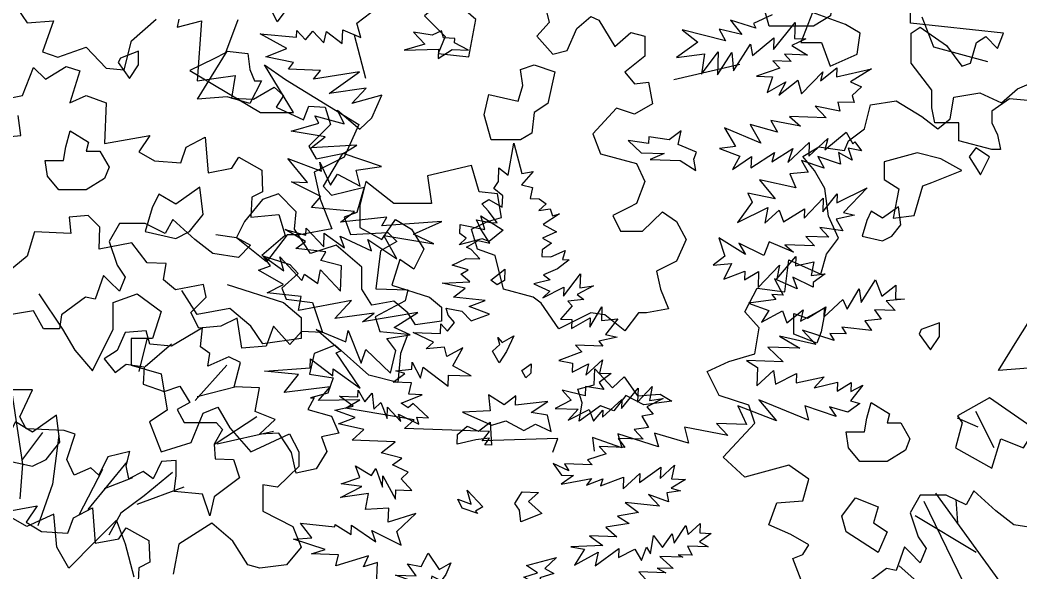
# Model space of a CAD drawing. Header units: inches. Extents: x -11 to 128, y 7 to 56.
# Drawn here: x 33.2 to 33.721, y 22.278 to 22.565 of the extents above; entities that cross this region are included whole.
import ezdxf

# ---------------------------------------------------------------- set-up
doc = ezdxf.new("R2010")
doc.units = ezdxf.units.IN
doc.header["$MEASUREMENT"] = 0
doc.layers.add('CAY', color=94, linetype='Continuous')
doc.layers.add('CAY-3', color=61, linetype='Continuous')
picture_1 = doc.add_image_def('image1.jpg', size_in_pixel=(1680, 1093))

# ---------------------------------------------------------------- blocks, each defined once
blk = doc.blocks.new('A$C76451831')
at = {"layer": 'CAY'}
for p, q in [((1943.9, 1358.2), (1957.5, 1323.4)), ((1957.5, 1323.4), (2020, 1306.3)), ((1732.8, 1302.8), (1656.2, 1285.1)), ((2027.8, 857.9), (2006.6, 900.2)), ((2009.3, 881.7), (1985.5, 892.2)), ((2047.7, 684.5), (1960.2, 805.1)), ((2022.3, 639.8), (1946.8, 795.6)), ((1985.8, 770.9), (1983.8, 797.9)), ((2007, 736.3), (1936.2, 779.1)), ((1958.8, 684.4), (1917.8, 720.8)), ((5169.6, 498), (5185.9, 510.6)), ((5632.6, 492.3), (5603.4, 501.4)), ((5603.4, 501.4), (5616.4, 485.1)), ((5651.7, 507.9), (5630, 497.8)), ((5099.7, 481.8), (5100, 489.5)), ((5100, 489.5), (5110.1, 478.8)), ((5110.1, 478.8), (5118.6, 488.9)), ((5118.6, 488.9), (5131.2, 475.3)), ((5131.2, 475.3), (5134.4, 488.3)), ((5134.4, 488.3), (5152.5, 474.6)), ((5152.5, 474.6), (5153.1, 490.4)), ((5153.1, 490.4), (5174, 481.5)), ((5174, 481.5), (5169.6, 498)), ((5597.6, 477.6), (5547.3, 490.2)), ((5547.3, 490.2), (5565.4, 476)), ((5589.9, 491), (5597.6, 477.6)), ((5616.4, 485.1), (5589.9, 491)), ((5630, 497.8), (5632.6, 492.3)), ((5653, 467.5), (5678.1, 498.8)), ((5678.1, 498.8), (5677.5, 480.3)), ((5057.3, 485.6), (5099.7, 481.8)), ((5088.4, 468.6), (5057.3, 485.6)), ((5565.4, 476), (5540.7, 458.3)), ((5628.7, 460.7), (5653.5, 481.1)), ((5653.5, 481.1), (5653, 467.5)), ((5690.6, 479.8), (5674.5, 472.2)), ((5677.5, 480.3), (5690.6, 479.8)), ((5064.1, 459.1), (5088.4, 468.6)), ((5569.5, 438.7), (5589, 464.8)), ((5589, 464.8), (5588.1, 438)), ((5606.8, 442.8), (5626.5, 473.9)), ((5626.5, 473.9), (5628.7, 460.7)), ((5674.5, 472.2), (5692.6, 461.1)), ((5096, 452.5), (5064.1, 459.1)), ((5540.7, 458.3), (5573.1, 462.6)), ((5573.1, 462.6), (5569.5, 438.7)), ((5588.1, 438), (5604.8, 464.2)), ((5604.8, 464.2), (5606.8, 442.8)), ((5652.5, 454.4), (5660.4, 445.9)), ((5673.8, 453.6), (5652.5, 454.4)), ((5665.9, 462.1), (5673.8, 453.6)), ((5692.6, 461.1), (5665.9, 462.1)), ((5062.5, 449.6), (5086.7, 432.5)), ((5090.3, 444.6), (5096, 452.5)), ((5127.4, 443.3), (5090.3, 444.6)), ((5119.3, 433.1), (5127.4, 443.3)), ((5172.7, 441.7), (5119.3, 433.1)), ((5137.3, 416.6), (5172.7, 441.7)), ((5660.4, 445.9), (5633.3, 436.5)), ((5685.6, 416.1), (5710.5, 441.5)), ((5707.5, 431.2), (5726.6, 446.4)), ((5710.5, 441.5), (5707.5, 431.2)), ((5726.6, 446.4), (5726.2, 435.9)), ((5726.2, 435.9), (5766.8, 445)), ((5766.8, 445), (5742.3, 429.9)), ((5633.3, 436.5), (5651.9, 435.8)), ((5651.9, 435.8), (5645.8, 417.4)), ((5645.8, 417.4), (5667.5, 429.8)), ((5659.3, 414.3), (5681.2, 432.1)), ((5667.5, 429.8), (5659.3, 414.3)), ((5681.2, 432.1), (5685.6, 416.1)), ((5742.3, 429.9), (5755.2, 424.1)), ((5180.2, 422.8), (5137.3, 416.6)), ((5163.7, 404.8), (5180.2, 422.8)), ((5755.2, 424.1), (5744.5, 414)), ((5198.4, 414.5), (5163.7, 404.8)), ((5187.1, 388.1), (5198.4, 414.5)), ((5746.9, 405.8), (5727.9, 406.4)), ((5727.9, 406.4), (5730.2, 395.9)), ((5744.5, 414), (5746.9, 405.8)), ((5154.7, 381.1), (5147.1, 397.2)), ((5147.1, 397.2), (5173, 375)), ((5701.4, 401.9), (5714.1, 388.3)), ((5730.2, 395.9), (5701.4, 401.9)), ((5120.6, 390.5), (5154.7, 381.1)), ((5125.3, 382.1), (5120.6, 390.5)), ((5173, 375), (5187.1, 388.1)), ((5650.1, 385.1), (5657.8, 371.7)), ((5684.3, 378.5), (5650.1, 385.1)), ((5714.1, 388.3), (5671.6, 389.8)), ((5671.6, 389.8), (5684.3, 378.5)), ((5093.2, 372.8), (5125.3, 382.1)), ((5132.9, 366), (5093.2, 372.8)), ((5171.9, 380.3), (5154.8, 342.6)), ((5596.3, 376.6), (5609.2, 354.8)), ((5638.3, 358.8), (5596.3, 376.6)), ((5625.9, 380.5), (5638.3, 358.8)), ((5657.8, 371.7), (5625.9, 380.5)), ((5712.8, 351.2), (5737.6, 371.6)), ((5737.6, 371.6), (5745.2, 357.8)), ((5116.6, 353.4), (5132.9, 366)), ((5694, 343.7), (5716, 364.2)), ((5716, 364.2), (5712.8, 351.2)), ((5745.2, 357.8), (5747.6, 360.4)), ((5747.6, 360.4), (5755.4, 349.7)), ((5169.7, 356.6), (5116.6, 353.4)), ((5153.5, 346.7), (5169.7, 356.6)), ((5609.2, 354.8), (5590.5, 352.7)), ((5590.5, 352.7), (5614.2, 343.7)), ((5651.2, 337), (5675.7, 352.5)), ((5669.7, 336.4), (5694.5, 359.5)), ((5675.7, 352.5), (5669.7, 336.4)), ((5694.5, 359.5), (5694, 343.7)), ((5755.4, 349.7), (5739.6, 353)), ((5739.6, 353), (5744.6, 339.2)), ((5112.4, 313.2), (5089.4, 340.8)), ((5089.4, 340.8), (5128.7, 326.2)), ((5154.8, 342.6), (5120.1, 324.9)), ((5126.4, 336.8), (5139.1, 310)), ((5128.7, 326.2), (5126.4, 336.8)), ((5198.3, 331.5), (5153.5, 346.7)), ((5614.2, 343.7), (5605.5, 328.2)), ((5605.5, 328.2), (5627.4, 343.3)), ((5626.9, 330.2), (5654.2, 347.8)), ((5627.4, 343.3), (5626.9, 330.2)), ((5654.2, 347.8), (5651.2, 337)), ((5712.1, 329.9), (5685.6, 338.5)), ((5685.6, 338.5), (5693.3, 325.1)), ((5730.8, 334.2), (5704.4, 343.3)), ((5704.4, 343.3), (5712.1, 329.9)), ((5744.6, 339.2), (5728.6, 347.9)), ((5728.6, 347.9), (5730.8, 334.2)), ((5168.7, 327.6), (5198.3, 331.5)), ((5173.5, 308.8), (5168.7, 327.6)), ((5693.3, 325.1), (5672, 323.1)), ((5093.9, 313.9), (5112.4, 313.2)), ((5127.7, 296.8), (5093.9, 313.9)), ((5120.1, 324.9), (5127.1, 293.6)), ((5139.1, 310), (5147.2, 322.9)), ((5147.2, 322.9), (5173.5, 308.8)), ((5636.8, 316.2), (5655.1, 294.3)), ((5679.1, 307), (5636.8, 316.2)), ((5672, 323.1), (5679.1, 307)), ((5726.5, 289.5), (5762, 306.9)), ((5762, 306.9), (5734.3, 278.4)), ((5116.8, 284), (5127.7, 296.8)), ((5127.1, 293.6), (5140.7, 259.4)), ((5628.2, 290.2), (5611.5, 266.8)), ((5623.2, 300.8), (5628.2, 290.2)), ((5655.1, 294.3), (5623.2, 300.8)), ((5688.7, 271.8), (5710.9, 295)), ((5710.3, 279.2), (5726.9, 299.9)), ((5710.9, 295), (5710.3, 279.2)), ((5726.9, 299.9), (5726.5, 289.5)), ((5167, 279.6), (5116.8, 284)), ((5150.7, 267), (5167, 279.6)), ((5611.5, 266.8), (5646.6, 284.1)), ((5646.6, 284.1), (5643.2, 265.7)), ((5643.2, 265.7), (5659.6, 281)), ((5659.6, 281), (5664.6, 267.6)), ((5664.6, 267.6), (5689.1, 282.7)), ((5689.1, 282.7), (5688.7, 271.8)), ((5204.4, 272.8), (5150.7, 267)), ((5198.6, 262.6), (5204.4, 272.8)), ((5268.1, 267.9), (5198.6, 262.6)), ((5235.4, 253.2), (5268.1, 267.9)), ((5747.3, 275.2), (5725.9, 270.5)), ((5725.9, 270.5), (5733.6, 257.1)), ((5734.3, 278.4), (5747.3, 275.2)), ((5110, 244.4), (5086.5, 258.4)), ((5086.5, 258.4), (5110.3, 252.1)), ((5140.7, 259.4), (5103, 252.3)), ((5110.3, 252.1), (5110.6, 260.2)), ((5110.6, 260.2), (5131.1, 238.2)), ((5733.6, 257.1), (5706.9, 260.7)), ((5706.9, 260.7), (5717.4, 249.5)), ((5029.8, 248.8), (5005.7, 252.3)), ((5064.6, 221), (5029.8, 248.8)), ((5088.8, 252.3), (5064.6, 221)), ((5103, 252.3), (5088.8, 252.3)), ((5098.9, 236.6), (5110, 244.4)), ((5131.1, 238.2), (5131.7, 254.1)), ((5131.7, 254.1), (5155.1, 237.4)), ((5155.1, 237.4), (5150.1, 250.7)), ((5150.1, 250.7), (5186.7, 233.6)), ((5186.7, 233.6), (5182.2, 246.9)), ((5182.2, 246.9), (5215.8, 224.4)), ((5200.9, 251.6), (5259, 241.9)), ((5215.8, 224.4), (5200.9, 251.6)), ((5259, 241.9), (5235.4, 253.2)), ((5620.7, 229.3), (5589.6, 249)), ((5589.6, 249), (5596.6, 227.4)), ((5647.9, 244.2), (5641.9, 228.5)), ((5676.5, 232.3), (5647.9, 244.2)), ((5717.4, 249.5), (5690.7, 250.4)), ((5690.7, 250.4), (5700.8, 239.6)), ((5133.6, 232.7), (5098.9, 236.6)), ((5127.8, 222.5), (5133.6, 232.7)), ((5641.9, 228.5), (5613, 242.7)), ((5613, 242.7), (5620.7, 229.3)), ((5700.8, 239.6), (5666.4, 240.8)), ((5666.4, 240.8), (5676.5, 232.3)), ((5069.2, 216.4), (5061.4, 227.5)), ((5061.4, 227.5), (5084.8, 210.4)), ((5080, 226.9), (5105.7, 199.2)), ((5084.8, 210.4), (5080, 226.9)), ((5151.6, 216.2), (5127.8, 222.5)), ((5596.6, 227.4), (5583.1, 217)), ((5656.8, 201.3), (5679, 227.2)), ((5679, 227.2), (5678.7, 216.4)), ((5678.7, 216.4), (5700.1, 221.1)), ((5700.1, 221.1), (5696.9, 205.3)), ((5055.4, 211.4), (5069.2, 216.4)), ((5084.3, 194.5), (5055.4, 211.4)), ((5124.2, 195.8), (5127.5, 211.6)), ((5127.5, 211.6), (5150.6, 186.8)), ((5150.6, 186.8), (5151.6, 216.2)), ((5583.1, 217), (5604.4, 219)), ((5604.4, 219), (5595.6, 200.7)), ((5595.6, 200.7), (5620, 210.3)), ((5620, 210.3), (5619.6, 199.9)), ((5619.6, 199.9), (5635.8, 209.7)), ((5635.2, 191.1), (5660.1, 217)), ((5635.8, 209.7), (5635.2, 191.1)), ((5660.1, 217), (5656.8, 201.3)), ((5105.7, 199.2), (5108.7, 206.8)), ((5108.7, 206.8), (5124.2, 195.8)), ((5654.1, 201.4), (5664.3, 182.4)), ((5680.4, 189.6), (5654.1, 201.4)), ((5699.1, 191.6), (5675.5, 203.3)), ((5675.5, 203.3), (5680.4, 189.6)), ((5696.9, 205.3), (5713.2, 207)), ((5713.2, 207), (5699.3, 197.1)), ((5754.7, 173.8), (5771.4, 200)), ((5771.4, 200), (5778.9, 181.1)), ((5065.3, 184.8), (5084.3, 194.5)), ((5699.3, 197.1), (5699.1, 191.6)), ((5738.5, 166.2), (5752.5, 189.8)), ((5752.5, 189.8), (5754.7, 173.8)), ((5778.9, 181.1), (5795.2, 193.7)), ((5795.2, 193.7), (5794.7, 177.9)), ((5105.1, 180.6), (5065.3, 184.8)), ((5101.8, 164.4), (5105.1, 180.6)), ((5163.4, 175.9), (5101.8, 164.4)), ((5144.1, 155.3), (5163.4, 175.9)), ((5656, 177.3), (5624.1, 172.9)), ((5651.2, 182.9), (5656, 177.3)), ((5664.3, 182.4), (5651.2, 182.9)), ((5711.5, 156.8), (5733.5, 177.3)), ((5733.5, 177.3), (5738.5, 166.2)), ((5805.1, 177.5), (5783.7, 175.5)), ((5783.7, 175.5), (5794.2, 164.3)), ((5794.7, 177.9), (5805.1, 177.5)), ((5624.1, 172.9), (5647.8, 164.4)), ((5647.8, 164.4), (5639.2, 151.1)), ((5639.2, 151.1), (5663.7, 163.9)), ((5663.7, 163.9), (5668.6, 150.1)), ((5668.6, 150.1), (5687.7, 165.3)), ((5684.6, 152.2), (5711.8, 167.2)), ((5687.7, 165.3), (5684.6, 152.2)), ((5711.8, 167.2), (5711.5, 156.8)), ((5794.2, 164.3), (5770.2, 165.1)), ((5770.2, 165.1), (5778, 154.4)), ((5189.6, 161.4), (5144.1, 155.3)), ((5240.4, 162.3), (5176.1, 151.4)), ((5176.1, 151.4), (5189.6, 161.4)), ((5213, 144.7), (5240.4, 162.3)), ((5778, 154.4), (5759.3, 152.4)), ((5759.3, 152.4), (5766.7, 141.2)), ((5150.9, 117.8), (5122.3, 142.4)), ((5122.3, 142.4), (5156.7, 128.1)), ((5156.7, 128.1), (5159.4, 141.1)), ((5159.4, 141.1), (5174.4, 103.4)), ((5231.3, 136.3), (5213, 144.7)), ((5723.7, 129.6), (5686.9, 141.7)), ((5686.9, 141.7), (5702.2, 124.9)), ((5766.7, 141.2), (5732.4, 145.1)), ((5732.4, 145.1), (5737.5, 137.3)), ((5204.4, 131.8), (5231.3, 136.3)), ((5214.8, 117.9), (5204.4, 131.8)), ((5702.2, 124.9), (5659.9, 134.5)), ((5659.9, 134.5), (5683.5, 120.6)), ((5737.5, 137.3), (5718.5, 137.9)), ((5718.5, 137.9), (5723.7, 129.6)), ((5145.4, 115.3), (5150.9, 117.8)), ((5174.4, 103.4), (5180, 119.1)), ((5180, 119.1), (5208.5, 91.8)), ((5208.5, 91.8), (5214.8, 117.9)), ((5646.4, 121.9), (5664.3, 104.9)), ((5683.5, 120.6), (5646.4, 121.9)), ((5115.3, 97.8), (5115.7, 108.2)), ((5115.7, 108.2), (5141.7, 88.7)), ((5173.4, 74.4), (5145.4, 115.3)), ((5621.8, 106.4), (5634.7, 98.2)), ((5664.3, 104.9), (5621.8, 106.4)), ((5062.2, 94.2), (5115.3, 97.8)), ((5101.9, 90.1), (5062.2, 94.2)), ((5141.7, 88.7), (5142, 96.8)), ((5142, 96.8), (5173.4, 74.4)), ((5634.7, 98.2), (5633.9, 77)), ((5633.9, 77), (5653.1, 94.9)), ((5653.1, 94.9), (5655.3, 78.9)), ((5085.3, 69.4), (5101.9, 90.1)), ((5655.3, 78.9), (5679.7, 91.2)), ((5679.7, 91.2), (5679.3, 80.4)), ((5679.3, 80.4), (5711.8, 87.4)), ((5711.8, 87.4), (5700.4, 74.6)), ((5700.4, 74.6), (5727.4, 81.4)), ((5727.4, 81.4), (5727.1, 71)), ((5138.6, 75.7), (5085.3, 69.4)), ((5124.9, 59.8), (5138.6, 75.7)), ((5727.1, 71), (5743.3, 80.8)), ((5756.7, 77.6), (5742.5, 59.6)), ((5743.3, 80.8), (5742.9, 70.4)), ((5742.9, 70.4), (5756.7, 77.6)), ((5172.9, 60.9), (5124.9, 59.8)), ((5156.3, 51), (5172.9, 60.9)), ((5693.7, 37.2), (5636.1, 60.6)), ((5636.1, 60.6), (5656.5, 36.3)), ((5742.5, 59.6), (5753.3, 56.5)), ((5236, 37.4), (5156.3, 51)), ((5656.5, 36.3), (5611.8, 53.7)), ((5611.8, 53.7), (5621.9, 32)), ((5726, 41.5), (5689.3, 53.7)), ((5689.3, 53.7), (5693.7, 37.2)), ((5739.3, 46.5), (5718.3, 52.7)), ((5718.3, 52.7), (5726, 41.5)), ((5753.3, 56.5), (5739.3, 46.5)), ((5224.8, 27.3), (5236, 37.4)), ((5323.5, 23.9), (5224.8, 27.3)), ((5314.9, 13.3), (5323.5, 23.9)), ((5600.2, 19.2), (5549.8, 29.1)), ((5549.8, 29.1), (5554.6, 10.4)), ((5621.9, 32), (5587.1, 33.3)), ((5587.1, 33.3), (5600.2, 19.2)), ((5402.9, 15.7), (5314.9, 13.3)), ((5396.9, 0), (5402.9, 15.7)), ((5476.9, 4.9), (5442.9, 17)), ((5442.9, 17), (5445, 1)), ((5472.5, 21.4), (5476.9, 4.9)), ((5519.5, 6.1), (5472.5, 21.4)), ((5515.1, 22.2), (5519.5, 6.1)), ((5554.6, 10.4), (5515.1, 22.2))]:
    blk.add_line(p, q, dxfattribs=at)
for points in [[(1754.8, 1391.1), (1762.7, 1426.7), (1814.2, 1414.8), (1822.1, 1442.6), (1818.1, 1470.3), (1841.9, 1478.2), (1877.5, 1466.3), (1865.7, 1410.9), (1841.9, 1395), (1837.9, 1359.4), (1818.1, 1347.5), (1766.7, 1347.5)], [(1418.3, 1311.9), (1426.2, 1355.4), (1394.5, 1383.2), (1366.8, 1359.4), (1390.6, 1335.6), (1382.7, 1315.8)], [(2022.5, 1195.9), (2006.6, 1206.4), (1998.7, 1195.9), (2011.9, 1174.8)], [(1109.9, 1128.8), (1106, 1160.5), (1078.3, 1140.7), (1058.5, 1152.6), (1050.5, 1136.7), (1042.6, 1109), (1078.3, 1101.1), (1094.1, 1109)], [(1919.5, 1116.7), (1916.9, 1137.8), (1898.4, 1124.6), (1885.2, 1132.5), (1880, 1122), (1874.7, 1103.5), (1898.4, 1098.2), (1909, 1103.5)], [(1443.6, 1052.7), (1459.9, 1065.3), (1459.5, 1052.2), (1451.1, 1047)], [(1795.5, 989.9), (1795.5, 1013.7), (1811.3, 1008.4), (1832.5, 1021.6), (1827.2, 992.6), (1821.9, 979.4)], [(1943.3, 995.2), (1940.7, 989.9), (1953.9, 971.5), (1964.4, 987.3), (1964.4, 1003.1)], [(2054.1, 982), (2067.3, 1003.1), (2091.1, 1000.5), (2093.7, 982), (2099, 968.8), (2106.9, 968.8), (2093.7, 942.4), (2067.3, 950.3), (2033, 947.7)], [(1445.7, 970.1), (1454.1, 978), (1451.7, 985.8), (1456.9, 980.2), (1470.4, 987.9), (1462, 969.6), (1453.4, 956.7)], [(1903.7, 887), (1919.5, 887), (1930.1, 868.5), (1924.8, 855.3), (1903.7, 842.1), (1872, 842.1), (1858.8, 857.9), (1856.2, 876.4), (1877.3, 876.4), (1880, 892.2), (1885.2, 910.7), (1906.4, 897.5)], [(2062.1, 857.9), (2075.3, 879), (2022.5, 916), (1985.5, 894.9), (1990.8, 887), (1982.9, 857.9), (2025.1, 834.2), (2035.7, 868.5)], [(1444.6, 860.9), (1436.9, 861.2), (1442.2, 869.2), (1426.3, 867), (1404.8, 862.3), (1405.2, 873.2), (1416.4, 883.2), (1429.3, 877.3), (1442.8, 887.7)], [(1428.7, 781.7), (1410.3, 787.8), (1405.3, 798.4), (1420.9, 792.4), (1416.1, 808.9), (1434.4, 789.2), (1426.1, 784.5)], [(1476.9, 785.4), (1471.7, 793.3), (1479.9, 806.6), (1498.9, 806), (1487.6, 795.5), (1503, 781.8), (1478.7, 771.8)], [(1856.2, 760.2), (1850.9, 778.7), (1866.8, 799.8), (1893.2, 789.3), (1887.9, 770.8), (1903.7, 760.2), (1893.2, 736.5)], [(1364.6, 698.7), (1332.9, 710.2), (1356.9, 709.4), (1346.9, 723.3), (1362.7, 720.1), (1370.9, 735.6), (1383.8, 716.6), (1397.3, 724.3), (1391.3, 710.9), (1386.1, 703.4), (1375.4, 708.7), (1372.1, 693)], [(1485.1, 721.2), (1519.8, 730.4), (1506.2, 717.8), (1516.9, 712), (1500.4, 707.1), (1508.1, 693.7), (1481.9, 707.7), (1497.9, 712.6)], [(5270.1, 480.9), (5267.7, 489.1), (5257.1, 484.1), (5235.4, 487.5), (5248.5, 473.9), (5224.3, 466.6), (5264.2, 467.9), (5263.8, 457.1), (5280, 467.4), (5299.1, 466.7), (5283, 475.4), (5283.2, 480.4)], [(5560.6, 340.2), (5563.6, 348.2), (5542.6, 357.1), (5545.9, 372.9), (5532, 362.5), (5508.5, 366), (5508.2, 358.3), (5484.4, 361.9), (5499.7, 347.7), (5526.4, 346.8), (5509.9, 339.7), (5544.7, 338.5), (5562.9, 327)], [(5288.9, 254), (5289.3, 264.4), (5318.1, 258.4), (5313.6, 274.5), (5339.3, 257.7), (5323, 244.7), (5315, 247.7), (5288.4, 240.9), (5296.4, 248.3)], [(5431.1, 57.3), (5426.2, 73.3), (5445, 78.1), (5445.6, 96.7), (5466.2, 74.6), (5479.7, 87.3), (5495.3, 65.5), (5521.6, 67.3), (5535, 59.1), (5502.6, 54.8), (5481.7, 65.9), (5467.9, 47.8), (5452.3, 53.8), (5427.7, 36.1)], [(5395.1, 24.1), (5390.7, 42.8), (5371.8, 46.2), (5391.3, 58.7), (5353.5, 54.6), (5353.9, 65.4), (5340.4, 55), (5322.2, 66.5), (5324.3, 47.9), (5292.1, 46.3), (5326.4, 31.5), (5342.5, 36.4), (5363.4, 25.2), (5376.8, 32.4)]]:
    blk.add_lwpolyline(points, close=True, dxfattribs=at)
for points in [[(893.8, 1368.4), (905.4, 1351.5), (936, 1353.6), (923.4, 1317.7), (941.3, 1311.4), (974, 1323), (997.2, 1298.7), (1018.3, 1296.6), (1026.7, 1330.4), (1055.2, 1355.7)], [(1081.6, 1355.7), (1079.5, 1346.2), (1107.9, 1353.6), (1102.7, 1284), (1147, 1290.3), (1142.7, 1263.9), (1168.1, 1262.9), (1192.3, 1276.6), (1202.9, 1267.1), (1194.4, 1253.4), (1226.1, 1238.6), (1232.4, 1254.5), (1251.4, 1253.4), (1257.7, 1233.4), (1232.4, 1208), (1240.8, 1193.3), (1271.4, 1199.6), (1249.3, 1161.6), (1258.8, 1151.1), (1296.7, 1160.6), (1288.3, 1131.1), (1273.5, 1125.8), (1280.9, 1105.7), (1324.2, 1107.9), (1334.7, 1097.3), (1315.7, 1086.8), (1310.4, 1042.5), (1347.4, 1041.4), (1344.2, 1028.7), (1309.4, 1009.8), (1314.7, 992.9), (1347.4, 989.7), (1338.9, 967.6), (1335.8, 933.8), (1302, 942.3), (1263, 977.1), (1238.7, 967.6), (1233.4, 943.3), (1260.9, 939.1), (1254.5, 921.2), (1234.5, 915.9), (1238.7, 915.9), (1231.3, 902.2), (1258.8, 894.8), (1267.2, 874.8), (1247.2, 870.5), (1253.5, 853.7)], [(1805.7, 699.3), (1794.3, 729.2), (1805.7, 733.9), (1812.8, 745.3), (1792, 757.1), (1766.4, 768.5), (1775.5, 794.1), (1805.7, 796.4), (1812.8, 821.6), (1789.6, 837.7), (1738.5, 824), (1713.4, 847.2), (1750.3, 886.5), (1743.2, 907.3), (1708.6, 918.7), (1694.9, 946.6), (1720, 958), (1750.3, 967.1), (1755, 997.4), (1738.5, 1015.9), (1752.7, 1043.4), (1784.9, 1039.1), (1789.6, 1076), (1826.6, 1059.5), (1833.2, 1082.7), (1847.4, 1101.2), (1835.6, 1126.7), (1831.3, 1159), (1819.5, 1179.8), (1805.7, 1196), (1824.2, 1207.4), (1854.1, 1203), (1858.8, 1214.4), (1877.3, 1228.2), (1884.3, 1256.1), (1914.2, 1260.8), (1944.1, 1242.4), (1962.6, 1228.2), (1976.7, 1240), (1981, 1265.2), (2011.3, 1269.9), (2036.5, 1258.5), (2054.9, 1274.6), (2075.8, 1283.7)], [(2080.5, 763.8), (2050.6, 768.5), (2029.8, 784.6), (2004.2, 807.8), (1995.2, 791.7), (1972, 803.1), (1942.1, 803.1), (1930.3, 782.3), (1939.8, 754.7), (1948.8, 741), (1942.1, 724.5), (1930.3, 736.3), (1923.7, 742.9), (1914.2, 715.4), (1902.8, 717.8), (1874.9, 696.9)], [(1311.1, 697.8), (1312.1, 724.6), (1296, 719.7), (1301.9, 732.6), (1263.9, 720.8), (1267.1, 733.8), (1235.4, 734.9), (1251.4, 739.8), (1214.7, 752), (1236, 753.5), (1223, 770.3), (1262.8, 766.2), (1262.9, 768.9), (1281.5, 757.4), (1281.9, 768.2), (1310.2, 748.6), (1305.7, 761.9), (1339.5, 744.9), (1334.6, 760.9), (1356.7, 781.5), (1324.6, 771.7), (1325.2, 788), (1298.4, 786.2), (1301.7, 804.7), (1269.4, 800.4), (1293.9, 813.1), (1270, 816.2), (1291.5, 823.6), (1286.5, 837), (1305.2, 825.9), (1310.4, 833.9), (1317.9, 812.3), (1318.3, 825.4), (1333.2, 798.2), (1333.6, 809), (1352.2, 808.4), (1339.5, 822), (1347.9, 829.8), (1329.6, 838.2), (1340.3, 846), (1316.5, 852.2), (1332.8, 864.8), (1282.6, 866.6), (1296.2, 879.2), (1266.9, 885.7), (1286.2, 893.2), (1262.5, 901.7), (1284, 906.4), (1268.1, 917.8), (1289.3, 917.1), (1289.6, 924.8), (1297.3, 911.4), (1305.8, 921.5), (1307.9, 902.9), (1315.9, 910.7), (1323.4, 891.9), (1323.8, 905), (1339.1, 888.6), (1336.7, 896.9), (1360.3, 885.2), (1357.8, 893.4), (1371.4, 892.9), (1353.4, 909.4), (1347.8, 904.2), (1339.8, 909.9), (1364.2, 919.5), (1348.4, 920), (1351.5, 933.5), (1330.3, 934.3), (1343.8, 944.2), (1333.4, 947.3), (1352.1, 949.4), (1352.4, 957.5), (1362.1, 938.6), (1365.3, 951.6), (1394, 929.3), (1394.4, 942.4), (1420.7, 941.5), (1399.8, 953.1), (1411.4, 974), (1392.5, 963.8), (1390.1, 974.8), (1368.8, 972.8), (1377.2, 980.7), (1353.6, 991.9), (1385.3, 990.8), (1385.6, 1001.7), (1393.5, 993.3), (1401.6, 1003.4), (1394.2, 1011.8), (1391.7, 1020.1), (1410.2, 1016.7), (1420.7, 1005.5), (1442.2, 1012.9), (1418.5, 1021.8), (1437.3, 1028.9), (1400.3, 1032.9), (1413.8, 1043.3), (1387.3, 1049.2), (1419.5, 1050.8), (1409, 1059.4), (1417.3, 1064.5), (1398.9, 1070.1), (1415, 1077.7), (1430.9, 1077.2), (1420.8, 1088), (1415.5, 1090.9), (1428.9, 1098.6), (1442.4, 1095.4), (1432.1, 1111.6), (1427, 1122.6), (1443.2, 1119.4), (1450.9, 1119.1), (1441, 1132.6), (1433.1, 1141), (1441.4, 1146.2), (1457, 1137.5), (1457.5, 1150.6), (1447.3, 1159.1), (1452.6, 1167.1), (1453.1, 1182.9), (1463.7, 1174.4), (1470.5, 1211.8), (1479.7, 1176.6), (1492.9, 1178.8), (1479.2, 1163.4), (1492.2, 1160.3), (1489.5, 1147.2), (1499.9, 1146.8), (1507.9, 1141.1), (1499.4, 1133.3), (1512.7, 1135.5), (1515.1, 1127.3), (1523.3, 1129.7), (1504.3, 1117.2), (1519.9, 1108.5), (1503.8, 1101.4), (1514, 1095.6), (1503.3, 1087.8), (1503, 1080.1), (1513.4, 1079.7), (1530, 1086.9), (1526.9, 1076.5), (1534.6, 1076.3), (1521.1, 1065.9), (1505, 1058.7), (1512.5, 1053), (1493.8, 1048.2), (1512, 1039.9), (1504.1, 1032), (1528.5, 1044.3), (1528.1, 1033.9), (1547.6, 1060), (1547.1, 1043.7), (1563, 1045.8), (1544.1, 1036.1), (1551.6, 1030.3), (1532.9, 1028.3), (1538.2, 1022.7), (1524.5, 1007.3), (1537.6, 1006.8), (1537.3, 996.4), (1559, 1008.8), (1558.6, 997.9), (1572.6, 1021.5), (1572, 1005.6), (1591.1, 1007.7), (1576.9, 989.6), (1590.4, 986.4), (1568.9, 981.7), (1573.7, 976.1), (1542, 977.2), (1549.5, 969.2), (1522.8, 959.3), (1538.6, 956), (1538.2, 945.6), (1557.1, 955.4), (1554, 942.3), (1573.2, 960.2), (1569.9, 944.5), (1583.5, 944), (1569.5, 933.6), (1574.7, 925.7), (1553.5, 929.2), (1553.1, 918.3), (1526.6, 924.7), (1537.1, 913.4), (1518.2, 903.7), (1544.9, 902.7), (1533.5, 890), (1558, 902.3), (1563, 889), (1573.8, 901.7), (1573.5, 893.6), (1595.6, 914.1), (1595.2, 903.7), (1614.6, 927.1), (1614, 910.8), (1631, 929.2), (1627.7, 913), (1643.6, 915.2), (1624.7, 905.4), (1632.1, 897), (1618.9, 894.7), (1626.6, 881.3), (1610.2, 879.2), (1620.7, 867.9), (1591.3, 868.9), (1599.1, 858.2), (1569.6, 859.3), (1577.5, 850.8), (1556, 843.9), (1561.2, 838.3), (1529.1, 839.4), (1534.2, 831), (1515.9, 839.8), (1525.9, 826.3), (1539.5, 825.9), (1525.5, 815.5), (1560.6, 822.4), (1554.9, 814.4), (1573.8, 821.9), (1570.8, 813.9), (1597.8, 823.8), (1597.4, 810.2), (1616.6, 828.2), (1616.2, 817.7), (1640.9, 835.5), (1640.4, 822.3), (1656.8, 837.6), (1653.5, 821.9), (1669.8, 821.3), (1653.1, 811), (1663.9, 807.9), (1648, 805.8), (1649.9, 795.3), (1626.6, 803.8), (1639.3, 790.2), (1599.5, 794.3), (1615, 782.9), (1590.8, 778.7), (1604.1, 770.1), (1577.2, 765.6), (1590, 754.7), (1558.3, 755.8), (1573.8, 744.4), (1536.6, 743), (1552.3, 740.2), (1540.8, 721.6), (1568.1, 736.9), (1564.8, 720.7), (1592.2, 741.1), (1591.9, 730.6), (1610.8, 740.4), (1618.5, 727), (1624.5, 742.7), (1629.2, 734.8), (1632.6, 756), (1643, 742), (1654, 757.9), (1656.3, 747), (1670.2, 767.8), (1672.6, 757.3), (1686.6, 770), (1686.2, 759.1), (1699.3, 758.6), (1685.9, 748.7), (1696.1, 742.9), (1672.1, 743.7), (1677.2, 733.1), (1661.3, 733.7), (1666.6, 730.8), (1639.9, 731.7), (1655.3, 717.6), (1636.8, 718.2), (1647, 712.9), (1615.3, 714), (1630.6, 697.1)], [(1253.5, 853.7), (1240.8, 833.6), (1217.6, 828.4), (1212.4, 852.6), (1197.6, 874.8), (1175.4, 873.7), (1193.4, 890.6), (1170.2, 900.1), (1175.4, 927.5), (1145.9, 928.6), (1153.3, 957), (1139.6, 963.4), (1115.3, 952.8), (1117.4, 967.6), (1106.9, 975), (1109, 997.1), (1073.1, 976), (1047.8, 978.1), (1043.6, 993.9), (1019.3, 991.8), (1009.9, 970.7), (995.1, 961.2), (1007.7, 945.4), (1020.4, 954.9), (1041.5, 951.8), (1040.4, 931.7), (1064.7, 923.3), (1082.6, 929.6), (1094.2, 910.6), (1079.5, 902.2), (1087.9, 887.4), (1124.8, 887.4), (1132.2, 879), (1122.7, 862.1), (1123.8, 845.2), (1144.9, 844.2), (1152.2, 823.1), (1122.7, 800.9), (1117.4, 778.8), (1109, 804.1), (1076.3, 807.3), (1078.4, 825.2), (1078.4, 843.1), (1061.5, 842.1), (1052, 822), (1040.4, 830.5), (1023.6, 822), (1020.4, 836.8), (1024.6, 853.7), (999.3, 847.3), (988.8, 826.2), (979.3, 834.7), (960.3, 826.2), (951.8, 844.2), (961.3, 873.7), (948.7, 877.9), (904.4, 880), (897, 893.7), (911.8, 925.4), (875.9, 925.4)], [(1044.7, 985.5), (1035.2, 946.5)], [(1073.1, 978.1), (1042.6, 951.8)], [(1137.5, 953.9), (1100.6, 912.7)], [(1484.5, 939.3), (1479.8, 947.6), (1490.5, 955.4), (1490.1, 944.5), (1484.5, 939.3)], [(1148, 928.6), (1102.7, 917)], [(887.5, 924.3), (900.2, 838.9), (897, 798.8)], [(1172.3, 893.7), (1123.8, 862.1)], [(864.3, 780.9), (917, 790.4), (904.4, 771.4), (922.3, 760.9), (952.9, 758.7), (959.2, 776.7), (981.4, 788.3), (984.5, 747.1), (1012, 752.4), (1020.4, 765.1), (1046.8, 750.3), (1047.8, 725), (1035.2, 718.7), (1034.1, 695.5)], [(923.4, 875.8), (899.1, 843.1)], [(942.4, 872.7), (935, 815.7), (918.1, 767.2)], [(1191.3, 876.9), (1125.9, 862.1)], [(1021.5, 842.1), (976.1, 786.2)], [(993, 832.6), (965.6, 779.8)], [(1074.2, 829.4), (1041.5, 802), (1014.1, 782), (1000.4, 756.6)], [(1027.8, 823.1), (995.1, 810.4)], [(1033.1, 792.5), (1087.9, 812.5)]]:
    blk.add_lwpolyline(points, dxfattribs=at)
at = {"layer": 'CAY-3'}
for p, q in [((6577.4, 899), (6564.2, 949.2)), ((6381.5, 625), (6363.8, 652.7)), ((6416.3, 659.8), (6481.8, 639.1)), ((6197.6, 649.2), (6225.3, 607.9)), ((6284.2, 639.1), (6312, 649.2)), ((6284.2, 607.9), (6284.2, 639.1)), ((6312, 649.2), (6339.7, 628.5)), ((6481.8, 639.1), (6502.4, 621.4)), ((6339.7, 628.5), (6329.6, 597.3)), ((6419.3, 632.1), (6381.5, 625)), ((6444, 611.4), (6419.3, 632.1)), ((6502.4, 621.4), (6502.4, 597.3)), ((6225.3, 607.9), (6239.4, 583.7)), ((6260.1, 559.5), (6284.2, 607.9)), ((6457.6, 590.8), (6444, 611.4)), ((6304.9, 597.3), (6304.9, 566)), ((6329.6, 597.3), (6304.9, 597.3)), ((6502.4, 597.3), (6457.6, 590.8)), ((6239.4, 583.7), (6260.1, 559.5)), ((6304.9, 566), (6339.7, 556)), ((6339.7, 556), (6346.7, 514.1)), ((5812.2, 497.9), (5812.2, 536.3)), ((6346.7, 514.1), (6326.1, 500.5)), ((6388.6, 510.6), (6405.7, 517.6)), ((6405.7, 517.6), (6419.3, 493.4)), ((5031.3, 502.1), (5017.1, 463.8)), ((6326.1, 500.5), (6339.7, 465.7)), ((6374.5, 476.3), (6388.6, 510.6)), ((5920.1, 486.4), (5812.2, 497.9)), ((5812.8, 486.4), (5823.4, 493.4)), ((5823.4, 493.4), (5854, 472.2)), ((6419.3, 493.4), (6444, 465.7)), ((5812.8, 451.6), (5812.8, 486.4)), ((5888.8, 475.7), (5899.4, 482.8)), ((5899.4, 482.8), (5913, 468.7)), ((5913, 468.7), (5920.1, 486.4)), ((6339.7, 465.7), (6374.5, 476.3)), ((6444, 465.7), (6488.8, 486.4)), ((6488.8, 486.4), (6499.5, 465.7)), ((5854, 472.2), (5871.7, 448)), ((5881.7, 451.6), (5888.8, 475.7)), ((6499.5, 465.7), (6499.5, 448.6)), ((5003.6, 456.7), (4975.9, 443.1)), ((5017.1, 463.8), (5003.6, 456.7)), ((4975.9, 443.1), (5057.6, 394.5)), ((5095.9, 394.5), (5062.5, 449.6)), ((5836.9, 420.3), (5812.8, 451.6)), ((5871.7, 448), (5881.7, 451.6)), ((6499.5, 448.6), (6474.7, 424.4)), ((5086.7, 432.5), (5171.9, 380.3)), ((5836.9, 399.6), (5836.9, 420.3)), ((6457.6, 427.4), (6457.6, 396.7)), ((6474.7, 424.4), (6457.6, 427.4)), ((5927.1, 410.3), (5906.5, 396.1)), ((5964.9, 406.7), (5927.1, 410.3)), ((5840.5, 382.5), (5836.9, 399.6)), ((5906.5, 396.1), (5906.5, 382.5)), ((6184, 379), (6152.8, 396.7)), ((6457.6, 396.7), (6492.4, 379)), ((5057.6, 394.5), (5095.9, 394.5)), ((6215.3, 393.2), (6184, 379)), ((6218.8, 354.8), (6215.3, 393.2)), ((6287.8, 386.1), (6263.6, 361.9)), ((6298.4, 358.4), (6287.8, 386.1)), ((5868.2, 382.5), (5840.5, 382.5)), ((5868.2, 361.3), (5868.2, 382.5)), ((5906.5, 382.5), (5913, 368.4)), ((6398.6, 382.6), (6360.3, 358.4)), ((6422.8, 361.9), (6398.6, 382.6)), ((6492.4, 379), (6502.4, 354.8)), ((5906.5, 351.3), (5868.2, 361.3)), ((5913, 368.4), (5916.5, 351.3)), ((6263.6, 361.9), (6232.4, 330.6)), ((6440.5, 334.2), (6422.8, 361.9)), ((5916.5, 351.3), (5906.5, 351.3)), ((6232.4, 330.6), (6218.8, 354.8)), ((6308.4, 320), (6298.4, 358.4)), ((6360.3, 358.4), (6353.8, 323.6)), ((6502.4, 354.8), (6485.3, 334.2)), ((6454.1, 330.6), (6440.5, 334.2)), ((6485.3, 334.2), (6454.1, 330.6))]:
    blk.add_line(p, q, dxfattribs=at)
for points in [[(6778.6, 1012.2), (6790, 964.2), (6775.9, 948.1), (6794.3, 927.3), (6810.8, 931.6), (6822.2, 957.2), (6838.4, 970.9), (6847.8, 966.6), (6866.3, 936.3), (6884.7, 952.4), (6900.9, 948.1), (6900.9, 924.9), (6877.7, 906.4), (6889.1, 892.7), (6905.2, 894.6), (6909.9, 869.5), (6889.1, 857.7), (6868.2, 864.7), (6840.7, 834.9), (6849.8, 811.7), (6891.4, 800.2), (6900.9, 779.4), (6891.4, 753.8), (6882.4, 749.1), (6863.9, 740.1), (6872.9, 721.6), (6898.5, 721.6), (6921.7, 744.4), (6937.8, 733), (6949.2, 712.2), (6937.8, 687), (6914.6, 675.2), (6919.3, 654.4), (6928.4, 631.5), (6903.2, 626.8), (6893.8, 626.8), (6877.7, 606), (6854.5, 624.5), (6838.4, 626.8), (6801.4, 608.3), (6780.6, 638.2), (6771.5, 645.3), (6736.9, 654.4), (6727.5, 693.7), (6706.7, 700.8), (6700, 724), (6718.5, 733), (6734.6, 737.7), (6729.9, 765.3), (6709, 767.6), (6700, 797.9), (6648.9, 786.1), (6653.6, 753.8), (6609.6, 753.8), (6577.4, 779.4), (6570.3, 751.5), (6570.3, 725.9), (6595.8, 712.2), (6611.9, 735.4), (6630.4, 724), (6644.6, 700.8), (6632.8, 677.6), (6616.7, 689), (6607.6, 659.1), (6651.2, 645.3), (6665, 633.5), (6665, 617.4), (6635.1, 613.1), (6626.1, 626.8), (6609.6, 640.6), (6584.4, 635.9), (6572.6, 654.4), (6572.6, 679.9), (6542.8, 705.5), (6512.9, 696), (6494.4, 724), (6496.4, 744.4), (6475.9, 765.3), (6457.5, 758.6), (6436.6, 733), (6427.2, 714.5), (6443.3, 705.5), (6429.6, 691.3), (6399.7, 696), (6378.8, 712.2), (6353.3, 735.4), (6344.3, 719.2), (6321.1, 730.6), (6291.2, 730.6), (6279.4, 709.8), (6288.8, 682.3), (6297.9, 668.5), (6291.2, 652), (6279.4, 663.8), (6272.8, 670.4), (6263.3, 643), (6251.9, 645.3), (6224, 624.5), (6221.6, 608.3), (6203.1, 608.3), (6191.7, 629.2), (6163.8, 624.5)], [(4759.6, 365.6), (4779.6, 367.7), (4776.4, 390.9)], [(4754.3, 408.8), (4781.7, 414.1), (4794.4, 446.8), (4808.1, 433.1), (4832.3, 447.8), (4848.2, 442.6), (4836.6, 405.7), (4855.5, 414.1), (4878.8, 405.7), (4876.6, 358.2), (4929.4, 367.7), (4916.7, 348.7), (4934.6, 338.2), (4965.2, 336), (4971.6, 354), (4993.7, 365.6), (4996.9, 324.4), (5024.3, 329.7), (5032.7, 342.4), (5059.1, 327.6), (5060.2, 302.3), (5047.5, 296), (5046.4, 272.8), (5079.1, 275.9), (5086.5, 251.7), (5059.1, 228.5), (5091.8, 217.9), (5101.3, 207.4), (5082.3, 190.5), (5087.6, 177.8), (5118.2, 173.6), (5129.8, 138.8), (5105.5, 139.9), (5091.8, 125.1), (5072.8, 146.2), (5064.4, 123), (5035.9, 120.9), (5030.6, 155.7), (5011.6, 146.2), (4986.3, 144.1), (4976.8, 162), (4994.8, 179.9), (4991.6, 194.7), (4958.9, 188.4), (4945.2, 200), (4948.4, 219), (4926.2, 220), (4908.3, 243.2), (4870.3, 235.8), (4871.4, 261.2), (4857.7, 274.9), (4835.5, 272.8), (4837.6, 253.8), (4795.4, 255.9), (4787, 227.4), (4764.8, 209.5)]]:
    blk.add_lwpolyline(points, dxfattribs=at)
for points in [[(6437.5, 1017.8), (6456, 1036.3), (6474.5, 1028.4), (6466.5, 1007.2), (6495.6, 994), (6474.5, 965), (6463.9, 986.1), (6424.3, 983.5)], [(6292.4, 922.8), (6289.7, 917.5), (6302.9, 899), (6313.5, 914.8), (6313.5, 930.7)], [(6403.2, 909.6), (6416.4, 930.7), (6440.2, 928), (6442.8, 909.6), (6448.1, 896.4), (6456, 896.4), (6442.8, 870), (6416.4, 877.9), (6382.1, 875.2)], [(6714.6, 856.8), (6719.9, 880.5), (6754.2, 872.6), (6759.5, 891.1), (6756.9, 909.6), (6772.7, 914.8), (6796.5, 906.9), (6788.5, 870), (6772.7, 859.4), (6770.1, 835.6), (6756.9, 827.7), (6722.6, 827.7)], [(6252.8, 814.5), (6268.6, 814.5), (6279.2, 796), (6273.9, 782.8), (6252.8, 769.6), (6221.1, 769.6), (6207.9, 785.5), (6205.3, 803.9), (6226.4, 803.9), (6229, 819.8), (6234.3, 838.3), (6255.4, 825.1)], [(5736.7, 496.4), (5698.4, 510.5), (5684.8, 475.7), (5709, 475.7), (5719, 448), (5750.3, 462.2), (5753.8, 486.4)], [(6222, 476.6), (6218.1, 508.3), (6190.4, 488.5), (6170.6, 500.4), (6162.6, 484.6), (6154.7, 456.8), (6190.4, 448.9), (6206.2, 456.8)], [(5847.5, 340.7), (5819.8, 347.7), (5781.5, 337.1), (5781.5, 316.5), (5798.6, 305.9), (5792.1, 271.6), (5816.3, 274.6), (5826.3, 309.4), (5836.9, 312.9), (5871.7, 327.1)]]:
    blk.add_lwpolyline(points, close=True, dxfattribs=at)

msp = doc.modelspace()

# ---------------------------------------------------------------- block references
at = {"layer": 'CAY', "xscale": 0.0004489089019145984, "yscale": 0.0004489089019145984, "zscale": 0.0004489089019145984}
for p in [(31.05513, 22.34016), (30.42787, 22.13133), (32.7975, 21.9573)]:
    msp.add_blockref('A$C76451831', p, dxfattribs=at)

# ---------------------------------------------------------------- pictures from other files: only their frames are drawn
image = msp.add_image(picture_1, insert=(12.49661, 7.37723), size_in_units=(74.4025, 48.40591))
image.dxf.flags = 6

doc.saveas('drawing.dxf')
